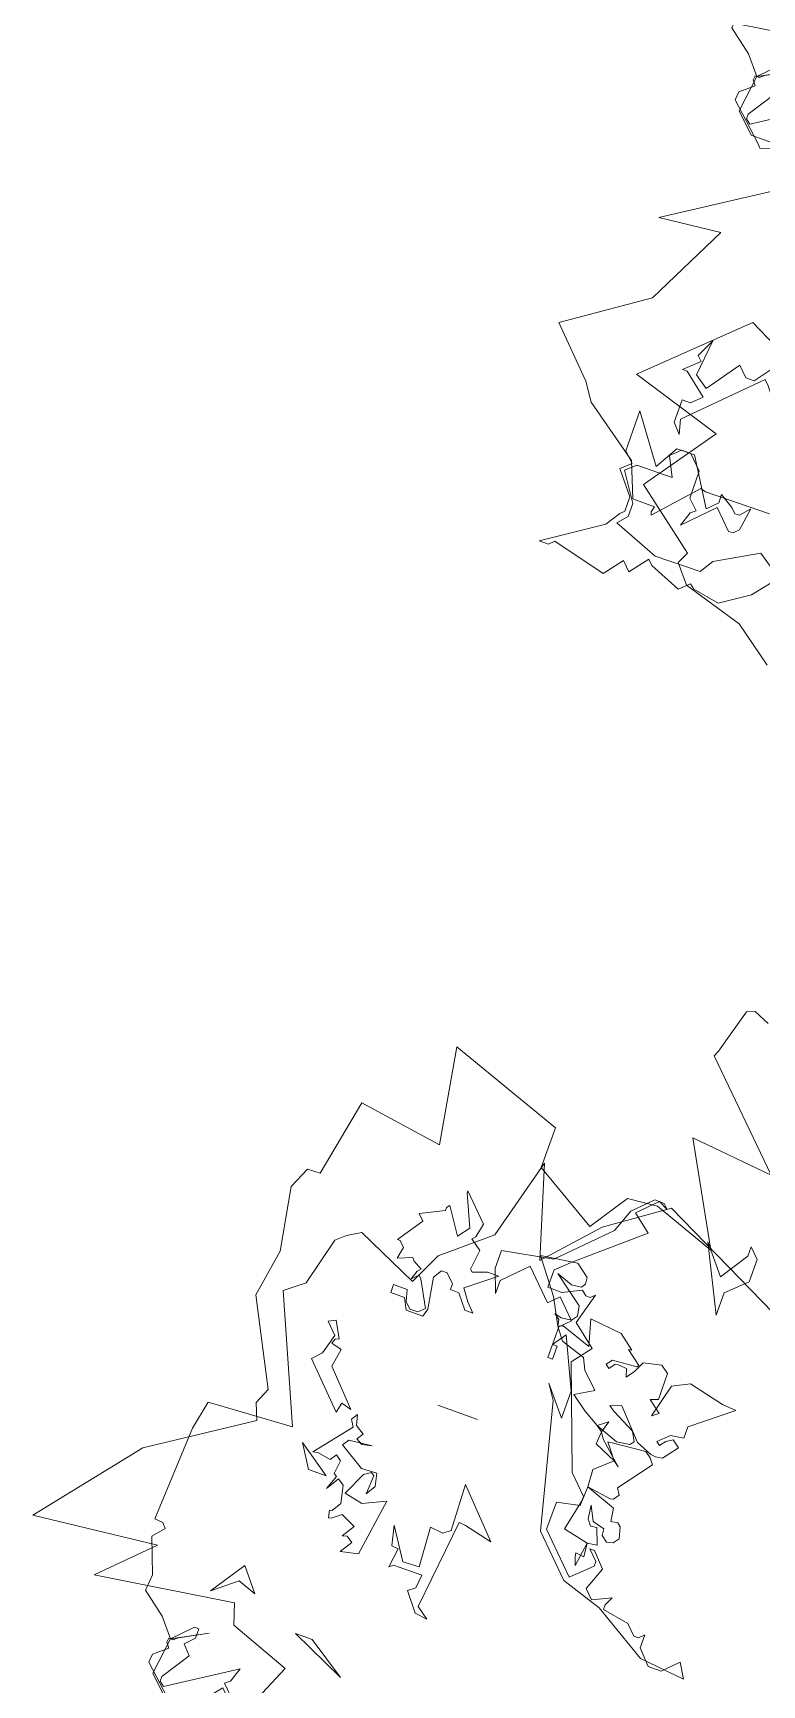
# Model space of a CAD drawing. Header units: metres. Extents: x -71 to 881, y -503 to 661.
# Drawn here: x 260.88 to 263.98, y 170.8 to 177.84 of the extents above; entities that cross this region are included whole.
import ezdxf

# ---------------------------------------------------------------- set-up
doc = ezdxf.new("R2010")
doc.units = ezdxf.units.M
doc.layers.add('ARBRE', color=100, linetype='Continuous', lineweight=13, true_color=0x00ff3f)

# ---------------------------------------------------------------- blocks, each defined once
blk = doc.blocks.new('WMF2', base_point=(0, 0.01))
at = {"color": 251, "lineweight": 0, "true_color": 0x636466}
for points in [[(154.26, -173.69), (175.85, -184.22), (183.13, -179.1), (188.97, -172.64), (192.5, -184.13), (195.26, -173.72), (200.97, -168.92), (202.85, -164.87), (210.8, -168.41), (212.43, -167.44), (213.62, -166.42), (215.13, -160.27), (217.5, -158.38), (210.72, -142.97), (221.5, -142.28), (222.26, -138.6), (222.84, -126.51), (221.75, -126.41), (221.24, -125.83), (222.46, -124.38), (220.76, -119.93), (220.93, -117.85), (217.92, -115.52), (216.01, -113.25), (211.75, -115.52), (215.09, -113.71), (215.69, -113.21), (216.23, -113.25), (216.29, -112.71), (215.78, -112.1), (217.44, -110.7), (217.53, -109.6), (213.13, -105.6), (212.64, -105.02), (197.13, -110.25)], [(201.48, -82.18), (206.17, -84.52), (217.5, -73.62), (205.76, -70.03), (212.07, -61.12), (204.08, -54.99), (204.77, -53.52), (202.84, -51.25), (195.1, -48.95), (190.12, -45.33)], [(172.36, -209.7), (174.37, -210.56), (175.39, -210.16), (176.98, -204.42), (177.29, -203.7), (165.65, -192.21), (176.34, -193.26), (169.52, -180.97), (177.55, -183.87), (181.35, -183.49), (184.59, -178.67), (192.69, -183.49), (192.69, -188.7), (207.51, -193.95), (205.44, -181.84), (216.23, -183.49), (218.11, -173.58), (219.76, -173.52), (220.92, -170.8), (219.49, -162.84), (220.49, -156.77), (215.08, -146.26), (215.94, -144.26), (215.12, -142.21), (227.2, -134.24), (237.13, -121.84), (221.43, -123.58), (227.53, -117.47), (210.08, -120.09), (209.21, -117.47), (201.41, -114.58), (204.04, -108.47)], [(206.64, -102.36), (221.47, -92.77), (213.62, -93.64), (218.84, -83.17), (228.67, -76.4), (223.08, -70.7), (221.59, -68.47), (214.46, -63.39), (212.7, -59.01), (209.83, -58.98), (210.04, -58.28), (209.88, -57.88), (205.22, -63.07), (204.55, -62.86), (196.2, -62.98)], [(220.57, -50.22), (221.79, -50.2), (214.78, -54.92), (213.59, -56.76), (213.1, -57.26), (213.13, -59.1), (215.47, -61.97), (214.27, -63.08), (215.5, -64.29), (215.56, -69.52), (211.34, -63.72), (209.67, -66.67), (207.37, -66.7), (203.77, -60.91), (202.56, -62.13), (202.58, -63.23), (200.85, -62.15), (200.24, -61.55), (199.64, -61.56), (198.56, -62.79), (199.01, -59.87), (199.61, -59.26), (200.21, -59.24), (202.55, -61.52), (206.05, -57.94), (205.47, -59.78), (204.85, -60.28), (206.1, -61.48), (206.14, -65.01), (207.85, -66.7), (209.07, -66.69), (210.27, -65.56), (209.03, -63.15), (213.66, -63.1), (214.86, -61.99), (212.51, -58.47), (212.49, -56.77), (213.57, -55.55), (207.7, -53.3), (201.85, -53.37), (200.78, -55.09), (195.57, -58.07), (193.11, -56.39)], [(192.02, -56.41), (194.9, -52.85), (198.42, -50.48), (201.82, -51.06), (202.43, -51.55), (203.66, -50.42), (207.69, -52.09), (208.3, -52.68), (210.1, -50.35), (211.21, -51.44), (213, -49.09), (219.97, -50.84), (220.57, -50.22), (220.57, -50.22)], [(211.1, -72.56), (210.01, -72.56), (208.8, -73.77), (211.73, -76.09), (212.35, -76.09), (210.51, -77.8), (211.1, -78.4), (210.01, -80.71), (210.51, -76.09), (208.8, -74.88), (205.88, -79.01), (204.66, -77.8), (203.56, -77.8), (200.04, -82.55), (199.42, -74.88), (201.73, -77.8), (202.34, -78.4), (210.51, -70.25), (210.01, -68.43), (211.1, -69.64), (211.1, -72.56), (211.1, -72.56)], [(216.62, -108.51), (216.01, -113.25), (213.7, -115.58), (213.1, -115.58), (213.1, -114.35), (214.19, -113.25), (213.1, -112.03), (215.41, -108.51), (215.41, -107.9), (214.8, -107.41), (206.64, -112.66), (207.25, -110.82), (207.86, -110.33), (206.64, -109.11), (207.25, -109.11), (207.86, -109.72), (210.77, -106.2), (214.19, -106.2), (216.62, -108.51), (216.62, -108.51)], [(194.63, -115.87), (201.7, -119.08), (199.51, -119.1), (194.63, -115.87), (194.63, -115.87)], [(208.1, -122), (210.46, -122.83), (213.34, -120.5), (210.43, -124.86), (208.1, -122), (208.1, -122)], [(190.5, -128.76), (189.64, -129.45), (189.46, -131.17), (193.19, -131.13), (193.65, -130.73), (193.32, -133.22), (194.17, -133.3), (194.78, -135.8), (192.24, -131.89), (190.15, -132.02), (190.49, -137.07), (188.78, -136.9), (187.93, -137.58), (188.18, -143.5), (182.86, -137.92), (186.5, -138.74), (187.36, -138.82), (188.57, -127.35), (187.03, -126.24), (188.66, -126.48), (190.5, -128.76), (190.5, -128.76)], [(167.53, -134.78), (172.77, -136.49), (177.52, -141.23), (181.55, -156.93), (182.76, -158.76), (179.84, -155.24), (179.84, -158.76), (182.76, -165.09), (183.97, -163.4), (183.36, -163.4), (183.36, -161.69), (183.97, -161.69), (183.97, -165.71), (182.76, -166.93), (185.07, -169.24), (186.28, -168.03), (189.83, -171.55), (192.73, -168.64), (192.73, -166.93), (193.83, -169.85), (193.83, -172.16), (187.38, -173.37), (181.55, -179.23), (180.45, -182.15), (178.13, -184.47), (176.91, -184.47), (176.31, -183.86), (177.52, -184.47), (179.84, -182.15), (177.52, -180.32), (185.07, -173.85), (186.89, -172.16), (186.89, -169.85), (185.07, -169.85), (182.76, -170.95), (182.15, -170.45), (181.55, -170.45), (181.05, -170.95), (182.15, -166.93), (179.21, -164.61), (181.05, -162.17), (176.31, -149.38), (174, -147.07), (174, -145.86), (176.91, -145.25), (176.91, -141.71), (172.29, -137.1), (169.85, -139.41), (169.85, -140.01), (171.07, -141.23), (170.45, -141.23), (168.76, -139.41), (169.85, -136.49), (168.76, -135.38), (166.44, -136.49), (166.93, -135.38), (166.93, -134.78), (163.52, -134.17), (162.29, -132.95), (161.69, -132.95), (161.08, -133.55), (161.08, -131.86), (159.38, -130.03), (157.67, -130.03), (155.85, -131.86), (154.74, -130.03), (160.6, -130.65), (167.53, -134.78), (167.53, -134.78)], [(198.96, -132.02), (199.76, -132.54), (200.36, -132.4), (199.38, -133.95), (201.26, -134.85), (202.39, -133.98), (202.72, -133.9), (202.93, -134.84), (202.59, -134.91), (201.88, -136.06), (202.37, -138.31), (203.19, -138.84), (204.17, -137.22), (203.51, -139.04), (203.93, -139.29), (203.69, -141.03), (204.43, -141.55), (204.96, -140.74), (206.69, -141.04), (207.29, -140.91), (203.63, -145.45), (204.17, -146.3), (203.66, -147.12), (203.34, -145.79), (202.2, -145.06), (202.72, -144.26), (201.92, -143.8), (200.66, -144.08), (203.6, -143.77), (204.12, -142.96), (200.96, -141), (198.96, -141.1), (198.59, -139.51), (199.36, -138.28), (199.2, -140.69), (199.61, -140.96), (200.47, -140.41), (201.83, -137.47), (199.42, -136.95), (196.65, -138.27), (197.74, -130.97), (199.93, -130.47), (198.96, -132.02), (198.96, -132.02)], [(172.09, -138.69), (172.45, -139.76), (172.53, -140.18), (171.42, -140.08), (171.62, -141.79), (170.39, -141.96), (171.14, -144.02), (171.94, -143.9), (172.54, -144.66), (172.74, -146.37), (171.85, -144.55), (170.26, -144.14), (170.19, -143.29), (169.43, -142.72), (168.61, -142.9), (168.09, -143.61), (168.48, -145.07), (168.92, -145.41), (169.79, -145.28), (170.04, -146.94), (173.91, -148.36), (170.8, -147.91), (170.41, -148.01), (169.9, -148.71), (170.41, -149.48), (167.33, -153.6), (167.88, -154.33), (168.63, -154.89), (173.09, -154.46), (173.45, -154.42), (171.93, -152.49), (171.21, -151.97), (174.13, -154.55), (174.64, -155.32), (175.4, -155.88), (172.47, -154.78), (170.8, -155.02), (170.42, -155.53), (171.04, -156.68), (174.04, -158.22), (174.74, -158.74), (173.33, -159.18), (169.98, -155.59), (167.94, -154.77), (167.31, -154.68), (166.44, -154.8), (165.01, -156.7), (165.95, -157.41), (166.73, -156.9), (167.3, -156.16), (167.79, -156.52), (166.47, -157.79), (164.8, -158.03), (164.79, -159.51), (159.94, -163.43), (161.71, -163.57), (166.28, -164.6), (168.39, -163.57), (169.49, -159.28), (168.67, -159.85), (170.32, -161.09), (169.36, -161.46), (169.4, -164.84), (170.39, -165.59), (172.66, -165.09), (173.31, -163.69), (174.06, -162.7), (174.38, -163.72), (175.5, -163.78), (175.85, -163.73), (176.42, -162.98), (176.92, -163.36), (176.35, -164.1), (173.23, -164.33), (173.04, -164.58), (174.93, -166.01), (174.5, -166.07), (176.45, -167.55), (180.59, -167.98), (179.68, -164.7), (183.52, -166.03), (184.12, -165.76), (184.28, -166.58), (184.98, -167.12), (184.09, -166.85), (182.78, -167.03), (182.25, -167.74), (182.48, -169.01), (186.32, -171.88), (184.25, -171.11), (183.02, -171.28), (182.66, -171.8), (182.73, -172.63), (184.43, -173.9), (189.08, -173.24), (185.87, -169.02), (184.12, -165.76), (182.95, -164.22), (179.83, -163.17), (179.13, -161.78), (177.11, -159.84), (179.39, -158.51), (177.45, -157.05), (175.4, -155.88), (174.19, -156.77), (174.64, -155.32), (174.73, -153.72), (171.93, -152.49), (174.04, -150.58), (173.91, -148.36), (173.97, -146.62), (174.86, -142.5), (171.62, -141.79), (172.09, -138.69), (172.09, -138.69)], [(208.87, -141.57), (204.74, -138.66), (207.06, -138.66), (208.87, -141.57), (208.87, -141.57)], [(208.96, -155.15), (209.4, -154.92), (209.63, -154.33), (208.3, -153.97), (208.67, -151.63), (204.64, -147.41), (205.96, -147.79), (206.24, -146.5), (211.37, -151.69), (210.33, -152.81), (209.63, -155.34), (210.96, -156.71), (210.11, -157.18), (208.96, -155.15), (208.96, -155.15)], [(189.52, -151.57), (194.75, -151.57), (189.52, -151.57), (189.52, -151.57)], [(203.13, -162.67), (204.93, -162.67), (204.93, -163.71), (203.13, -163.71), (202.75, -162.29), (202.01, -161.54), (200.96, -161.54), (200.21, -162.29), (202.01, -165.5), (202.37, -165.88), (203.13, -165.12), (202.75, -166.25), (202.37, -166.64), (203.5, -167.31), (203.82, -167.68), (205.6, -166.93), (205.31, -168.42), (205.98, -169.09), (206.34, -169.09), (204.18, -172.31), (204.93, -173.05), (202.01, -174.48), (202.01, -174.86), (201.7, -175.24), (199.54, -172.01), (198.43, -173.43), (200.21, -177.4), (200.21, -177.69), (197, -174.48), (197.38, -172.69), (197.76, -172.31), (196.33, -171.27), (196.63, -168.73), (196.33, -168.42), (194.53, -169.09), (193.04, -169.09), (196.63, -166.25), (195.57, -164.83), (194.53, -163.71), (195.57, -163.71), (197, -165.5), (198.12, -165.5), (198.12, -166.25), (199.17, -167.31), (199.92, -167.31), (200.59, -166.25), (199.92, -162.29), (200.21, -161.25), (202.37, -161.25), (203.13, -162.67), (203.13, -162.67)], [(167.3, -178.31), (164.99, -181.83), (164.99, -183.07), (163.76, -181.83), (163.76, -178.92), (166.2, -176.6), (166.2, -173.68), (170.22, -181.83), (167.3, -178.31), (167.3, -178.31)]]:
    blk.add_lwpolyline(points, dxfattribs=at)

msp = doc.modelspace()

# ---------------------------------------------------------------- block references
at = {"layer": 'ARBRE', "color": 251, "lineweight": 5, "true_color": 0x636466, "xscale": 0.03451886634015593, "yscale": 0.03451886634015593, "zscale": 0.03451886634015593, "rotation": 160.1685466476646}
for p in [(269.6486, 171.4433), (267.1508, 164.7869)]:
    msp.add_blockref('WMF2', p, dxfattribs=at)

doc.saveas('drawing.dxf')
